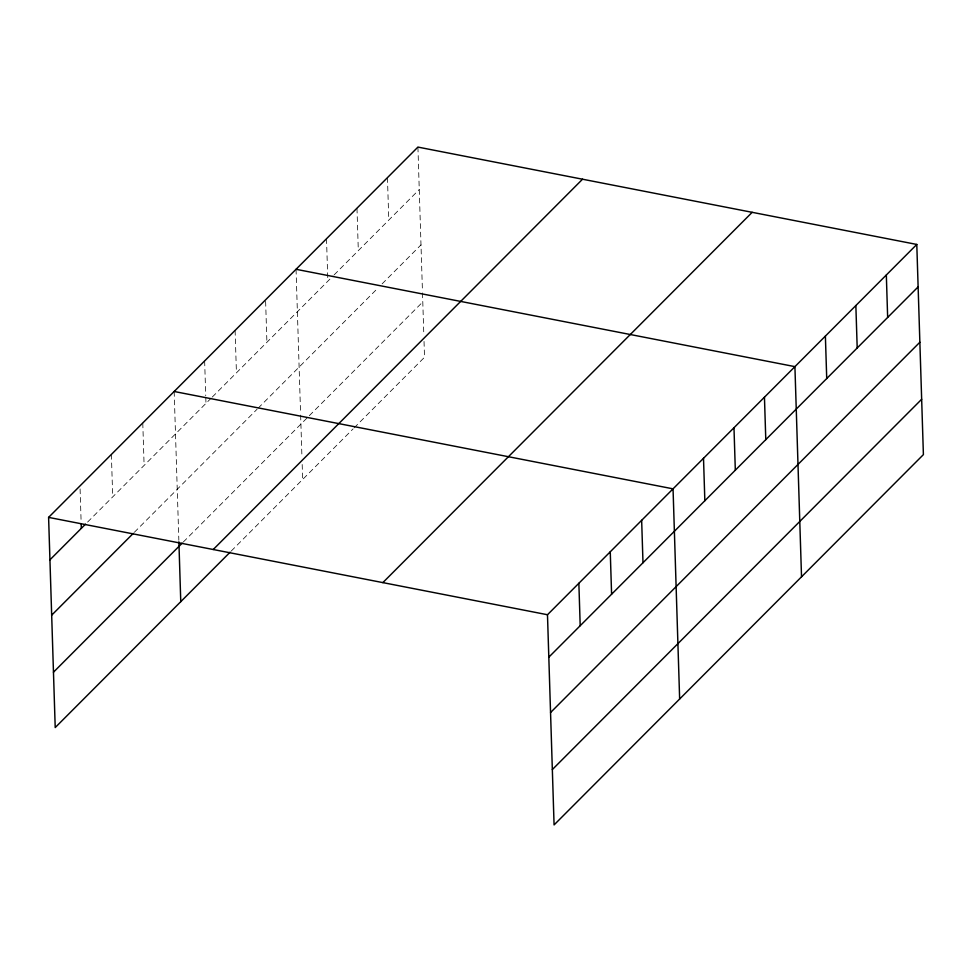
<?xml version="1.0" encoding="UTF-8"?>
<svg xmlns="http://www.w3.org/2000/svg" width="972" height="972" viewBox="0 0 972 972"><rect width="100%" height="100%" fill="white"/><g stroke="black" fill="none" stroke-linecap="round" stroke-linejoin="round"><path stroke-width="0.73" stroke-dasharray="4.86 3.65" d="M87.602 522.061L211.228 398.107M212.273 397.062L333.104 275.914M334.149 274.857L419.248 189.54M134.343 532.292L257.094 409.224M258.139 408.167L377.914 288.077M382.118 283.86L420.998 244.883M183.234 542.097L308.27 416.733M309.315 415.676L422.784 301.915M231.202 551.088L353.079 428.895M354.136 427.838L424.521 357.259L424.011 340.808M417.924 147.088L422.456 291.406M422.504 292.912L423.816 334.818M387.451 177.645L388.788 220.085M356.979 208.19L358.316 250.63M326.507 238.735L327.843 281.187M296.047 269.293L300.579 413.598M300.627 415.105L301.94 457.022M302.183 464.495L302.644 479.463M265.623 301.356L266.911 342.278M235.103 330.383L236.439 372.835M204.642 360.94L205.736 395.798M205.785 397.317L205.967 403.38M174.17 391.485L178.848 540.298M142.775 422.954L144.111 465.406M111.379 454.434L112.716 496.874M80.093 488.94L81.089 520.773"/><path stroke-width="1.46" d="M230.157 552.145L55.21 727.554L48.6 517.383L417.924 147.088L916.79 244.446L923.4 454.617L554.076 824.912L547.479 614.741L916.79 244.446M49.937 559.823L85.512 524.151M51.674 615.179L133.298 533.349M53.46 672.211L182.189 543.141M213.233 549.508L582.544 179.213M382.847 582.617L752.17 212.321M548.816 657.181L918.127 286.886M550.553 712.537L919.864 342.241M552.339 769.557L921.663 399.261M296.047 269.293L794.914 366.638L801.523 576.809M174.17 391.485L673.049 488.843L679.647 699.014M48.6 517.383L547.479 614.741M886.33 274.991L887.655 317.443M855.858 305.548L857.195 347.988M825.386 336.093L826.722 378.533M764.454 397.196L765.79 439.636M733.982 427.741L735.318 470.181M703.509 458.286L704.846 500.738M641.654 520.312L642.99 562.752M610.258 551.792L611.595 594.232M578.862 583.261L580.199 625.701M178.897 541.805L180.768 601.656M81.186 523.811L81.32 528.355"/></g></svg>
